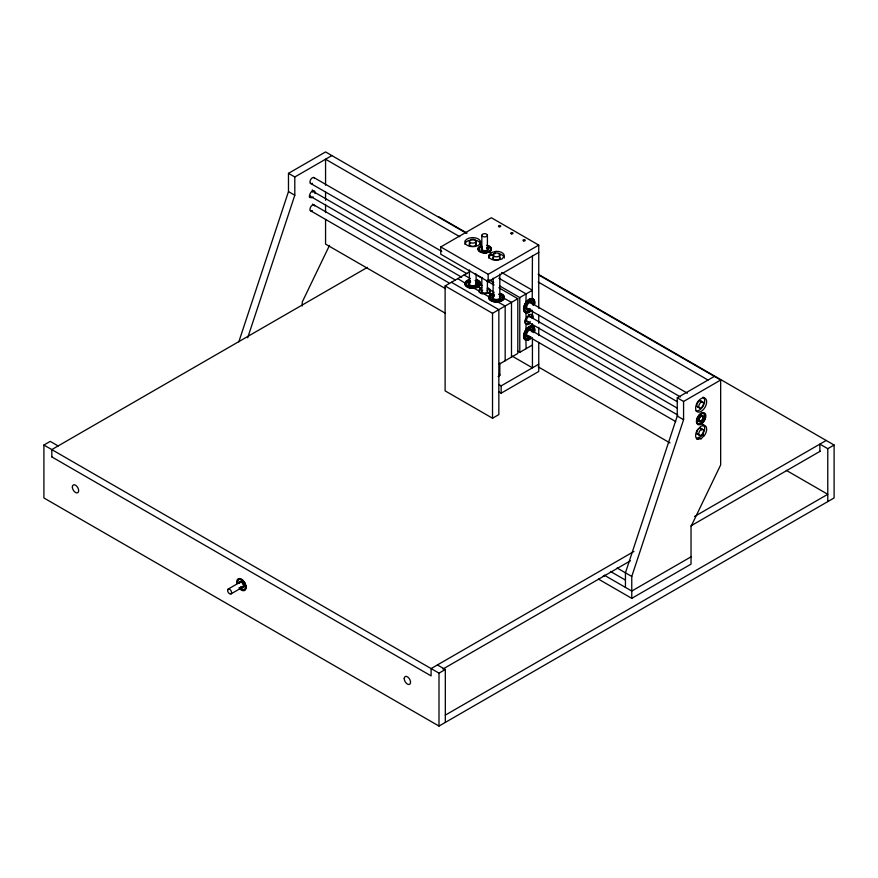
<?xml version="1.0" encoding="UTF-8"?>
<svg xmlns="http://www.w3.org/2000/svg" width="878" height="878" viewBox="0 0 878 878"><rect width="100%" height="100%" fill="white"/><g stroke="black" fill="none" stroke-linecap="round" stroke-linejoin="round"><path stroke-width="1.32" d="M464.945 244.413L465.208 243.25A7.825 4.522 0 0 1 468.852 240.506M488.651 258.099L489.694 255.849L494.446 253.742M238.805 341.86L288.478 191.602L288.478 173.35L325.562 151.938L466.108 233.076M247.706 337.745L294.799 195.245L294.799 176.994L331.884 155.582M714.341 376.399L677.256 397.811L677.256 416.051L625.443 572.796L625.443 587.393M631.765 598.346L631.765 576.451L683.578 419.706L683.578 401.455L720.662 380.042L720.662 464.901L691.03 526.482L691.03 564.126L631.765 598.346L598.544 579.162M480.672 289.125L479.223 292.242L482.187 293.954M489.057 292.648L490.023 290.574L487.06 288.862M329.513 245.368L302.251 302.021L302.251 305.983M480.321 284.823L478.301 286.843L472.77 288.171A7.825 4.522 0 0 1 464.945 283.649M530.191 321.447L528.479 323.576L525.055 323.269L525.055 319.844M604.953 575.112L604.075 575.924A7.825 4.522 60 0 1 602.923 576.275M490.945 252.634L488.651 255.827A7.825 4.522 0 0 0 496.476 260.338L502.007 259.021L504.301 255.827A7.825 4.522 0 0 0 496.476 251.306L490.945 252.634L490.945 254.905M492.558 293.428L489.694 295.085L488.651 297.565A7.825 4.522 0 0 0 496.476 302.087L498.495 301.933A7.825 4.522 0 0 0 504.027 298.739L504.301 297.335A7.825 4.522 0 0 0 500.383 293.428M697.977 439.384C693.104 437.881 703.333 437.551 703.069 433.502A7.825 4.522 -60 0 0 703.069 424.469M701.138 438.77L705.045 434.643A7.825 4.522 -60 0 0 705.045 425.611L701.138 425.995L697.22 430.121A7.825 4.522 -60 0 0 697.22 439.154L701.138 438.77L699.162 437.628M538.17 274.177L834.1 445.036L834.1 497.958L439 726.062L43.9 497.958L43.9 445.036L50.222 441.382L58.167 445.969M367.41 267.384L51.802 449.591L51.846 456.922M538.752 252.403L488.168 281.608L440.756 254.236L440.756 246.937L491.34 217.733L538.752 245.105L538.752 308.288M451.435 282.288L498.847 309.66L498.847 414.592L492.525 418.235L445.113 390.864L445.113 285.932L470.399 271.335M440.756 246.937L488.168 274.309L538.752 245.105M445.113 285.932L492.525 313.303L517.811 298.707L517.811 353.45L498.847 364.403M499.637 285.932L519.787 297.565L532.43 290.267L501.612 272.476M517.416 350.948L519.787 352.319L532.43 345.01M498.792 384.509L501.162 385.87L538.752 364.172M498.792 391.807L501.162 393.179L538.752 371.471L538.752 342.365M228.203 589.061L240.067 582.213M230.991 593.901L242.855 587.053M633.982 551.439L431.098 668.586L431.098 675.884L51.802 456.9M694.498 516.505L826.198 440.471M442.962 669.025L630.426 560.801M690.942 525.867L820.261 451.193M43.9 445.036L439 673.141L445.322 669.497L445.322 722.418M819.876 451.424L819.876 444.125L827.778 448.68L834.1 445.036M691.03 556.828L631.765 591.048L604.646 575.386M445.322 715.12L827.778 494.303L786.293 470.356M470.74 240.056L472.77 239.903A7.825 4.522 0 0 1 474.789 240.056M528.479 314.445L531.903 314.752L531.903 318.176M696.002 410.871L696.397 410.992A7.825 4.522 -60 0 0 701.928 407.798L703.069 406.13A7.825 4.522 -60 0 0 703.069 397.097M439 216.921L467.052 233.12M538.554 274.902L720.662 380.042M459.787 236.72L325.562 159.236L325.562 185.236M538.17 281.981L708.019 380.042M498.847 278.183L526.109 293.921L525.911 302.306M532.233 298.663L532.43 256.047M313.644 177.422L441.788 251.404M530.773 302.778L687.386 393.201M700.435 400.73L702.806 402.102A3.347 1.932 -60 0 1 701.752 407.293A3.347 1.932 -60 0 1 698.844 405.625A3.347 1.932 -60 0 1 702.806 402.102M488.969 279.775L493.71 282.507M475.141 274.068L482.252 278.183M486.994 280.916L494.105 285.021M498.847 287.754L517.811 298.707M310.296 183.228L466.909 273.651M527.415 308.584L680.472 396.955M697.088 406.536L699.459 407.908M288.478 173.35L294.799 176.994M677.256 397.811L683.578 401.455M464.078 274.99L470.388 278.633M482.439 285.58L480.42 284.648M494.138 292.341L490.1 290.003L490.023 293.285M525.911 312.667L526.109 318.615M312.195 190.91L461.685 277.218M478.301 286.843L480.672 288.214M488.574 292.78L490.945 294.141M529.313 316.267L677.618 401.894M457.756 278.633L465.12 283.111M479.147 290.98L474.098 288.291M483.778 293.658L488.826 296.797M309.396 195.75L455.331 280.005M526.515 321.107L677.19 408.094M532.233 326.034L532.43 323.817M702.323 424.239L704.299 425.369M312.458 204.113L448.899 282.881M530.773 330.15L677.893 415.096M700.435 428.102L702.806 429.474A3.347 1.932 -60 0 1 701.752 434.676A3.347 1.932 -60 0 1 698.844 432.997A3.347 1.932 -60 0 1 702.806 429.474M288.478 191.602L294.799 195.245M677.256 416.051L683.578 419.706M525.911 329.678L526.109 323.96M702.323 434.599L704.299 435.74M310.296 210.599L445.552 288.686M527.415 335.956L675.731 421.583M697.088 433.919L699.459 435.279M525.911 340.049L526.109 348.665M445.53 313.347L325.562 244.095L325.562 219.456M538.17 366.839L670.013 442.962M512.28 356.194L532.43 367.827L532.43 337.723M617.146 568.011L631.765 576.451M610.429 571.424L625.443 580.095M437.42 664.931L445.322 669.497M827.778 448.68L827.778 501.601M538.752 315.103L538.752 323.28M538.752 327.373L538.752 335.55M532.43 310.307L532.43 314.972M519.787 297.565L519.787 352.319M511.49 357.105L511.49 302.361L504.126 298.333M505.168 360.759L505.168 306.005L497.804 301.988M501.162 385.87L501.162 393.179M499.823 254.861L499.823 258.977M499.823 274.035L499.823 297.313M499.823 363.031L499.823 375.356M495.148 251.404L495.148 253.687M493.118 254.861L493.118 258.977M493.118 278.139L493.118 297.313M492.525 313.303L492.525 418.235M488.826 255.059L488.826 257.342M488.168 274.309L488.168 281.608M487.411 235.293A2.799 1.613 0 0 1 483.218 236.687A2.799 1.613 0 0 1 483.218 233.899A2.799 1.613 0 0 1 487.411 235.293L487.411 248.891M487.411 280.17L487.411 291.046M481.824 235.293L481.824 248.891M481.824 277.448L481.824 291.046M476.117 241.176L476.117 245.291M476.117 274.035L476.117 283.627M469.412 241.176L469.412 245.291M469.412 269.93L469.412 283.627M439 673.141L439 726.062M325.562 192.084L325.562 200.294M325.562 204.398L325.562 212.608M499.373 373.929A3.347 1.932 0 0 1 498.144 376.574M498.495 253.742A7.825 4.522 0 0 1 504.301 258.099M476.677 240.506A7.825 4.522 0 0 1 480.595 244.413M487.97 245.631A6.706 3.874 0 0 1 489.759 251.47A6.706 3.874 0 0 1 479.487 251.47A6.706 3.874 0 0 1 481.265 245.631M475.667 243.447A3.347 1.932 0 0 1 474.691 246.005A3.347 1.932 0 0 1 470.202 245.664A3.347 1.932 0 0 1 470.399 243.052M499.373 257.133A3.347 1.932 0 0 1 498.397 259.69A3.347 1.932 0 0 1 493.908 259.35A3.347 1.932 0 0 1 494.105 256.738M534.614 331.719A7.825 4.522 -60 0 0 533.176 326.375L531.838 325.914A7.825 4.522 -60 0 0 526.306 329.107L525.154 330.776A7.825 4.522 -60 0 0 525.154 339.819L526.504 340.28A7.825 4.522 -60 0 0 530.696 338.491M525.351 339.929A7.825 4.522 -60 0 1 525.351 330.896L526.504 329.217A7.825 4.522 -60 0 1 532.035 326.023M533.078 318.44A5.586 3.227 -60 0 0 532.694 315.213L532.057 314.631A5.586 3.227 -60 0 0 526.471 317.858L525.845 319.164A5.586 3.227 -60 0 0 525.845 323.719L526.471 324.3A5.586 3.227 -60 0 0 530.29 323.28M534.614 304.348A7.825 4.522 -60 0 0 533.176 299.003L531.838 298.542A7.825 4.522 -60 0 0 526.306 301.736L525.154 303.404A7.825 4.522 -60 0 0 525.154 312.436L526.504 312.908A7.825 4.522 -60 0 0 530.696 311.119M525.351 312.557A7.825 4.522 -60 0 1 525.351 303.525L526.504 301.845A7.825 4.522 -60 0 1 532.035 298.652M532.979 298.893A7.825 4.522 -60 0 1 534.417 304.238M530.499 311.01A7.825 4.522 -60 0 1 526.306 312.798M532.979 326.265A7.825 4.522 -60 0 1 534.417 331.61M530.499 338.381A7.825 4.522 -60 0 1 526.306 340.17M528.457 308.661A3.347 1.932 -60 0 1 527.184 305.083A3.347 1.932 -60 0 1 531.124 303.108M529.072 335.78A3.347 1.932 -60 0 1 526.701 334.408A3.347 1.932 -60 0 1 529.072 330.304A3.347 1.932 -60 0 1 531.442 331.675M527.963 321.513A2.799 1.613 -60 0 1 527.074 318.209A2.799 1.613 -60 0 1 530.389 317.32M530.641 309.462A6.541 3.775 -60 0 1 524.287 308.902A6.541 3.775 -60 0 1 529.467 299.914A6.541 3.775 -60 0 1 533.144 305.127M530.839 309.572A6.541 3.775 -60 0 1 524.484 309.012A6.541 3.775 -60 0 1 529.664 300.024A6.541 3.775 -60 0 1 533.341 305.237M529.072 336.647A4.412 2.546 -60 0 1 525.944 334.836A4.412 2.546 -60 0 1 529.072 329.437A4.412 2.546 -60 0 1 532.189 331.236M530.641 336.834A6.541 3.775 -60 0 1 524.287 336.274A6.541 3.775 -60 0 1 529.467 327.285A6.541 3.775 -60 0 1 533.144 332.499M530.839 336.943A6.541 3.775 -60 0 1 524.484 336.384A6.541 3.775 -60 0 1 529.664 327.395A6.541 3.775 -60 0 1 533.341 332.608M528.874 336.526A4.412 2.546 -60 0 1 525.746 334.727A4.412 2.546 -60 0 1 528.874 329.316A4.412 2.546 -60 0 1 531.991 331.127M529.873 308.683A4.412 2.546 -60 0 1 525.999 308.068A4.412 2.546 -60 0 1 528.797 302.23A4.412 2.546 -60 0 1 532.189 303.865M529.675 308.562A4.412 2.546 -60 0 1 525.801 307.948A4.412 2.546 -60 0 1 528.6 302.12A4.412 2.546 -60 0 1 531.991 303.744M486.522 245.335A6.706 3.874 0 0 1 490.593 251.009A6.706 3.874 0 0 1 480.036 251.81A6.706 3.874 0 0 1 481.429 245.719M487.191 247.684A3.413 1.965 0 0 1 487.191 250.46A3.413 1.965 0 0 1 482.373 250.46A3.413 1.965 0 0 1 482.373 247.684M487.191 248.035A3.413 1.965 0 0 1 487.191 250.823A3.413 1.965 0 0 1 482.373 250.823A3.413 1.965 0 0 1 482.373 248.035M486.752 247.936A2.799 1.613 0 0 1 486.917 250.109A2.799 1.613 0 0 1 483.174 250.395A2.799 1.613 0 0 1 482.362 248.265M487.718 246.498A5.872 3.391 0 0 1 487.718 252.359M486.302 252.699A5.872 3.391 0 0 1 484.777 252.82M481.846 252.359A5.872 3.391 0 0 1 481.846 246.498M487.718 246.136A5.872 3.391 0 0 1 489.276 251.251A5.872 3.391 0 0 1 480.288 251.251A5.872 3.391 0 0 1 481.846 246.136M468.852 279.742A7.825 4.522 0 0 0 465.208 282.486L464.945 283.879A7.825 4.522 0 0 0 472.77 288.401L474.789 288.247A7.825 4.522 0 0 0 480.321 285.054L480.595 283.649A7.825 4.522 0 0 0 476.677 279.742M504.027 298.509A7.825 4.522 0 0 1 498.495 301.703L496.476 301.856A7.825 4.522 0 0 1 488.651 297.335M481.824 287.699A5.586 3.227 0 0 0 479.037 290.497L479.223 291.331A5.586 3.227 0 0 0 483.174 293.614L484.623 293.724A5.586 3.227 0 0 0 490.209 290.497L490.023 289.663A5.586 3.227 0 0 0 487.411 287.699M465.208 282.716A7.825 4.522 0 0 1 468.852 279.972M476.677 279.972A7.825 4.522 0 0 1 480.595 283.879M488.914 296.402A7.825 4.522 0 0 1 492.558 293.658M500.383 293.658A7.825 4.522 0 0 1 504.301 297.565M475.667 282.914A3.347 1.932 0 0 1 474.691 285.471A3.347 1.932 0 0 1 470.202 285.13A3.347 1.932 0 0 1 470.399 282.507M499.373 296.599A3.347 1.932 0 0 1 498.397 299.157A3.347 1.932 0 0 1 493.908 298.816A3.347 1.932 0 0 1 494.105 296.204M487.038 290.607A2.799 1.613 0 0 1 486.225 292.725A2.799 1.613 0 0 1 482.483 292.451A2.799 1.613 0 0 1 482.648 290.267M475.261 280.389A6.541 3.775 0 0 1 477.961 286.173A6.541 3.775 0 0 1 467.579 286.184A6.541 3.775 0 0 1 470.257 280.4M475.261 280.62A6.541 3.775 0 0 1 477.961 286.404A6.541 3.775 0 0 1 467.579 286.415A6.541 3.775 0 0 1 470.257 280.62M499.593 295.765A4.412 2.546 0 0 1 499.308 299.519A4.412 2.546 0 0 1 492.854 299.025A4.412 2.546 0 0 1 494.27 295.359M498.967 294.306A6.541 3.775 0 0 1 501.667 300.089A6.541 3.775 0 0 1 491.285 300.1A6.541 3.775 0 0 1 493.963 294.306M498.967 294.075A6.541 3.775 0 0 1 501.667 299.859A6.541 3.775 0 0 1 491.285 299.87A6.541 3.775 0 0 1 493.963 294.086M499.593 295.996A4.412 2.546 0 0 1 499.308 299.749A4.412 2.546 0 0 1 492.854 299.255A4.412 2.546 0 0 1 494.27 295.59M475.887 282.079A4.412 2.546 0 0 1 475.602 285.833A4.412 2.546 0 0 1 469.148 285.339A4.412 2.546 0 0 1 470.564 281.673M475.887 282.31A4.412 2.546 0 0 1 475.602 286.063A4.412 2.546 0 0 1 469.148 285.569A4.412 2.546 0 0 1 470.564 281.904M312.37 189.9A3.885 2.25 -60 0 1 312.645 192.15M309.989 196.046A3.885 2.25 -60 0 1 309.275 196.343M313.073 196.891A3.885 2.25 -60 0 1 309.616 196.09A3.885 2.25 -60 0 1 312.601 190.932A3.885 2.25 -60 0 1 315.015 193.522M312.359 183.282A3.347 1.932 -60 0 1 310 182.152A3.347 1.932 -60 0 1 311.942 178.091A3.347 1.932 -60 0 1 314.642 178.519M312.359 210.654A3.347 1.932 -60 0 1 310 209.524A3.347 1.932 -60 0 1 311.942 205.463A3.347 1.932 -60 0 1 314.642 205.891M310.505 196.551A5.872 3.391 -60 0 1 309.429 197.341M698.548 406.865A3.347 1.932 -60 0 1 697.483 402.903A3.347 1.932 -60 0 1 701.445 401.839M698.548 434.237A3.347 1.932 -60 0 1 696.825 432.108A3.347 1.932 -60 0 1 699.371 428.398A3.347 1.932 -60 0 1 701.533 429.869M698.756 415.568A5.872 3.391 -60 0 1 704.957 415.711A5.872 3.391 -60 0 1 699.404 423.833A5.872 3.391 -60 0 1 697.889 416.82M702.532 419.497A3.413 1.965 -60 0 1 698.559 420.771A3.413 1.965 -60 0 1 701.039 415.623A3.413 1.965 -60 0 1 702.916 418.707M236.873 583.409A6.706 3.874 60 0 1 241.45 579.162A6.706 3.874 60 0 1 246.027 588.699A6.706 3.874 60 0 1 239.079 588.008M239.035 583.244A3.413 1.965 60 0 1 241.659 581.982A3.413 1.965 60 0 1 243.821 586.493A3.413 1.965 60 0 1 240.824 586.965M239.431 582.399A3.413 1.965 60 0 1 242.383 582.136A3.413 1.965 60 0 1 244.084 586.526A3.413 1.965 60 0 1 241.132 586.789M239.474 583.497A2.799 1.613 60 0 1 241.45 582.355A2.799 1.613 60 0 1 243.425 585.78A2.799 1.613 60 0 1 241.45 586.921M245.763 585.527A5.872 3.391 60 0 1 240.682 588.469M237.751 583.387A5.872 3.391 60 0 1 242.833 580.457M243.832 581.51A5.872 3.391 60 0 1 245.357 584.133M237.444 583.563A5.872 3.391 60 0 1 241.45 579.842A5.872 3.391 60 0 1 245.456 588.194A5.872 3.391 60 0 1 239.376 587.591M465.208 240.967L464.945 242.141A7.825 4.522 0 0 0 472.77 246.652L474.789 246.498A7.825 4.522 0 0 0 480.321 243.305L480.595 242.141A7.825 4.522 0 0 0 472.77 237.62L470.74 237.773A7.825 4.522 0 0 0 465.208 240.967M698.372 401.07L697.22 402.75A7.825 4.522 -60 0 0 697.22 411.782L698.372 412.133A7.825 4.522 -60 0 0 703.904 408.939L705.045 407.26A7.825 4.522 -60 0 0 705.045 398.228L703.904 397.877A7.825 4.522 -60 0 0 698.372 401.07M494.105 256.233A3.347 1.932 0 0 0 499.714 255.366A3.347 1.932 0 0 0 495.609 252.996A3.347 1.932 0 0 0 494.105 256.233M470.399 242.547A3.347 1.932 0 0 0 476.008 241.68A3.347 1.932 0 0 0 471.903 239.31A3.347 1.932 0 0 0 470.399 242.547M523.573 240.868A1.119 0.648 0 0 0 525.253 240.309A1.119 0.648 0 0 0 523.573 239.749A1.119 0.648 0 0 0 523.573 240.868M511.325 233.8A1.119 0.648 0 0 0 513.004 233.241A1.119 0.648 0 0 0 511.325 232.681A1.119 0.648 0 0 0 511.325 233.8M499.077 226.733A1.119 0.648 0 0 0 500.756 226.173A1.119 0.648 0 0 0 499.077 225.613A1.119 0.648 0 0 0 499.077 226.733M701.643 420.606A2.799 1.613 -60 0 0 702.532 416.271A2.799 1.613 -60 0 0 699.228 419.201A2.799 1.613 -60 0 0 701.643 420.606M702.367 423.273A6.706 3.874 -60 0 0 704.485 412.89A6.706 3.874 -60 0 0 696.55 419.925A6.706 3.874 -60 0 0 702.367 423.273M702.213 422.702A5.872 3.391 -60 0 0 704.068 413.615A5.872 3.391 -60 0 0 697.132 419.772A5.872 3.391 -60 0 0 702.213 422.702M701.763 421.023A3.413 1.965 -60 0 0 702.839 415.744A3.413 1.965 -60 0 0 698.811 419.322A3.413 1.965 -60 0 0 701.763 421.023M72.347 487.005A4.467 2.579 60 0 0 77.088 492.909A4.467 2.579 60 0 0 77.088 486.588A4.467 2.579 60 0 0 72.347 487.005M404.231 678.617A4.467 2.579 60 0 0 408.972 684.511A4.467 2.579 60 0 0 408.972 678.189A4.467 2.579 60 0 0 404.231 678.617M227.621 590.345A2.799 1.613 60 0 0 230.585 594.022A2.799 1.613 60 0 0 230.585 590.071A2.799 1.613 60 0 0 227.621 590.345"/></g></svg>
